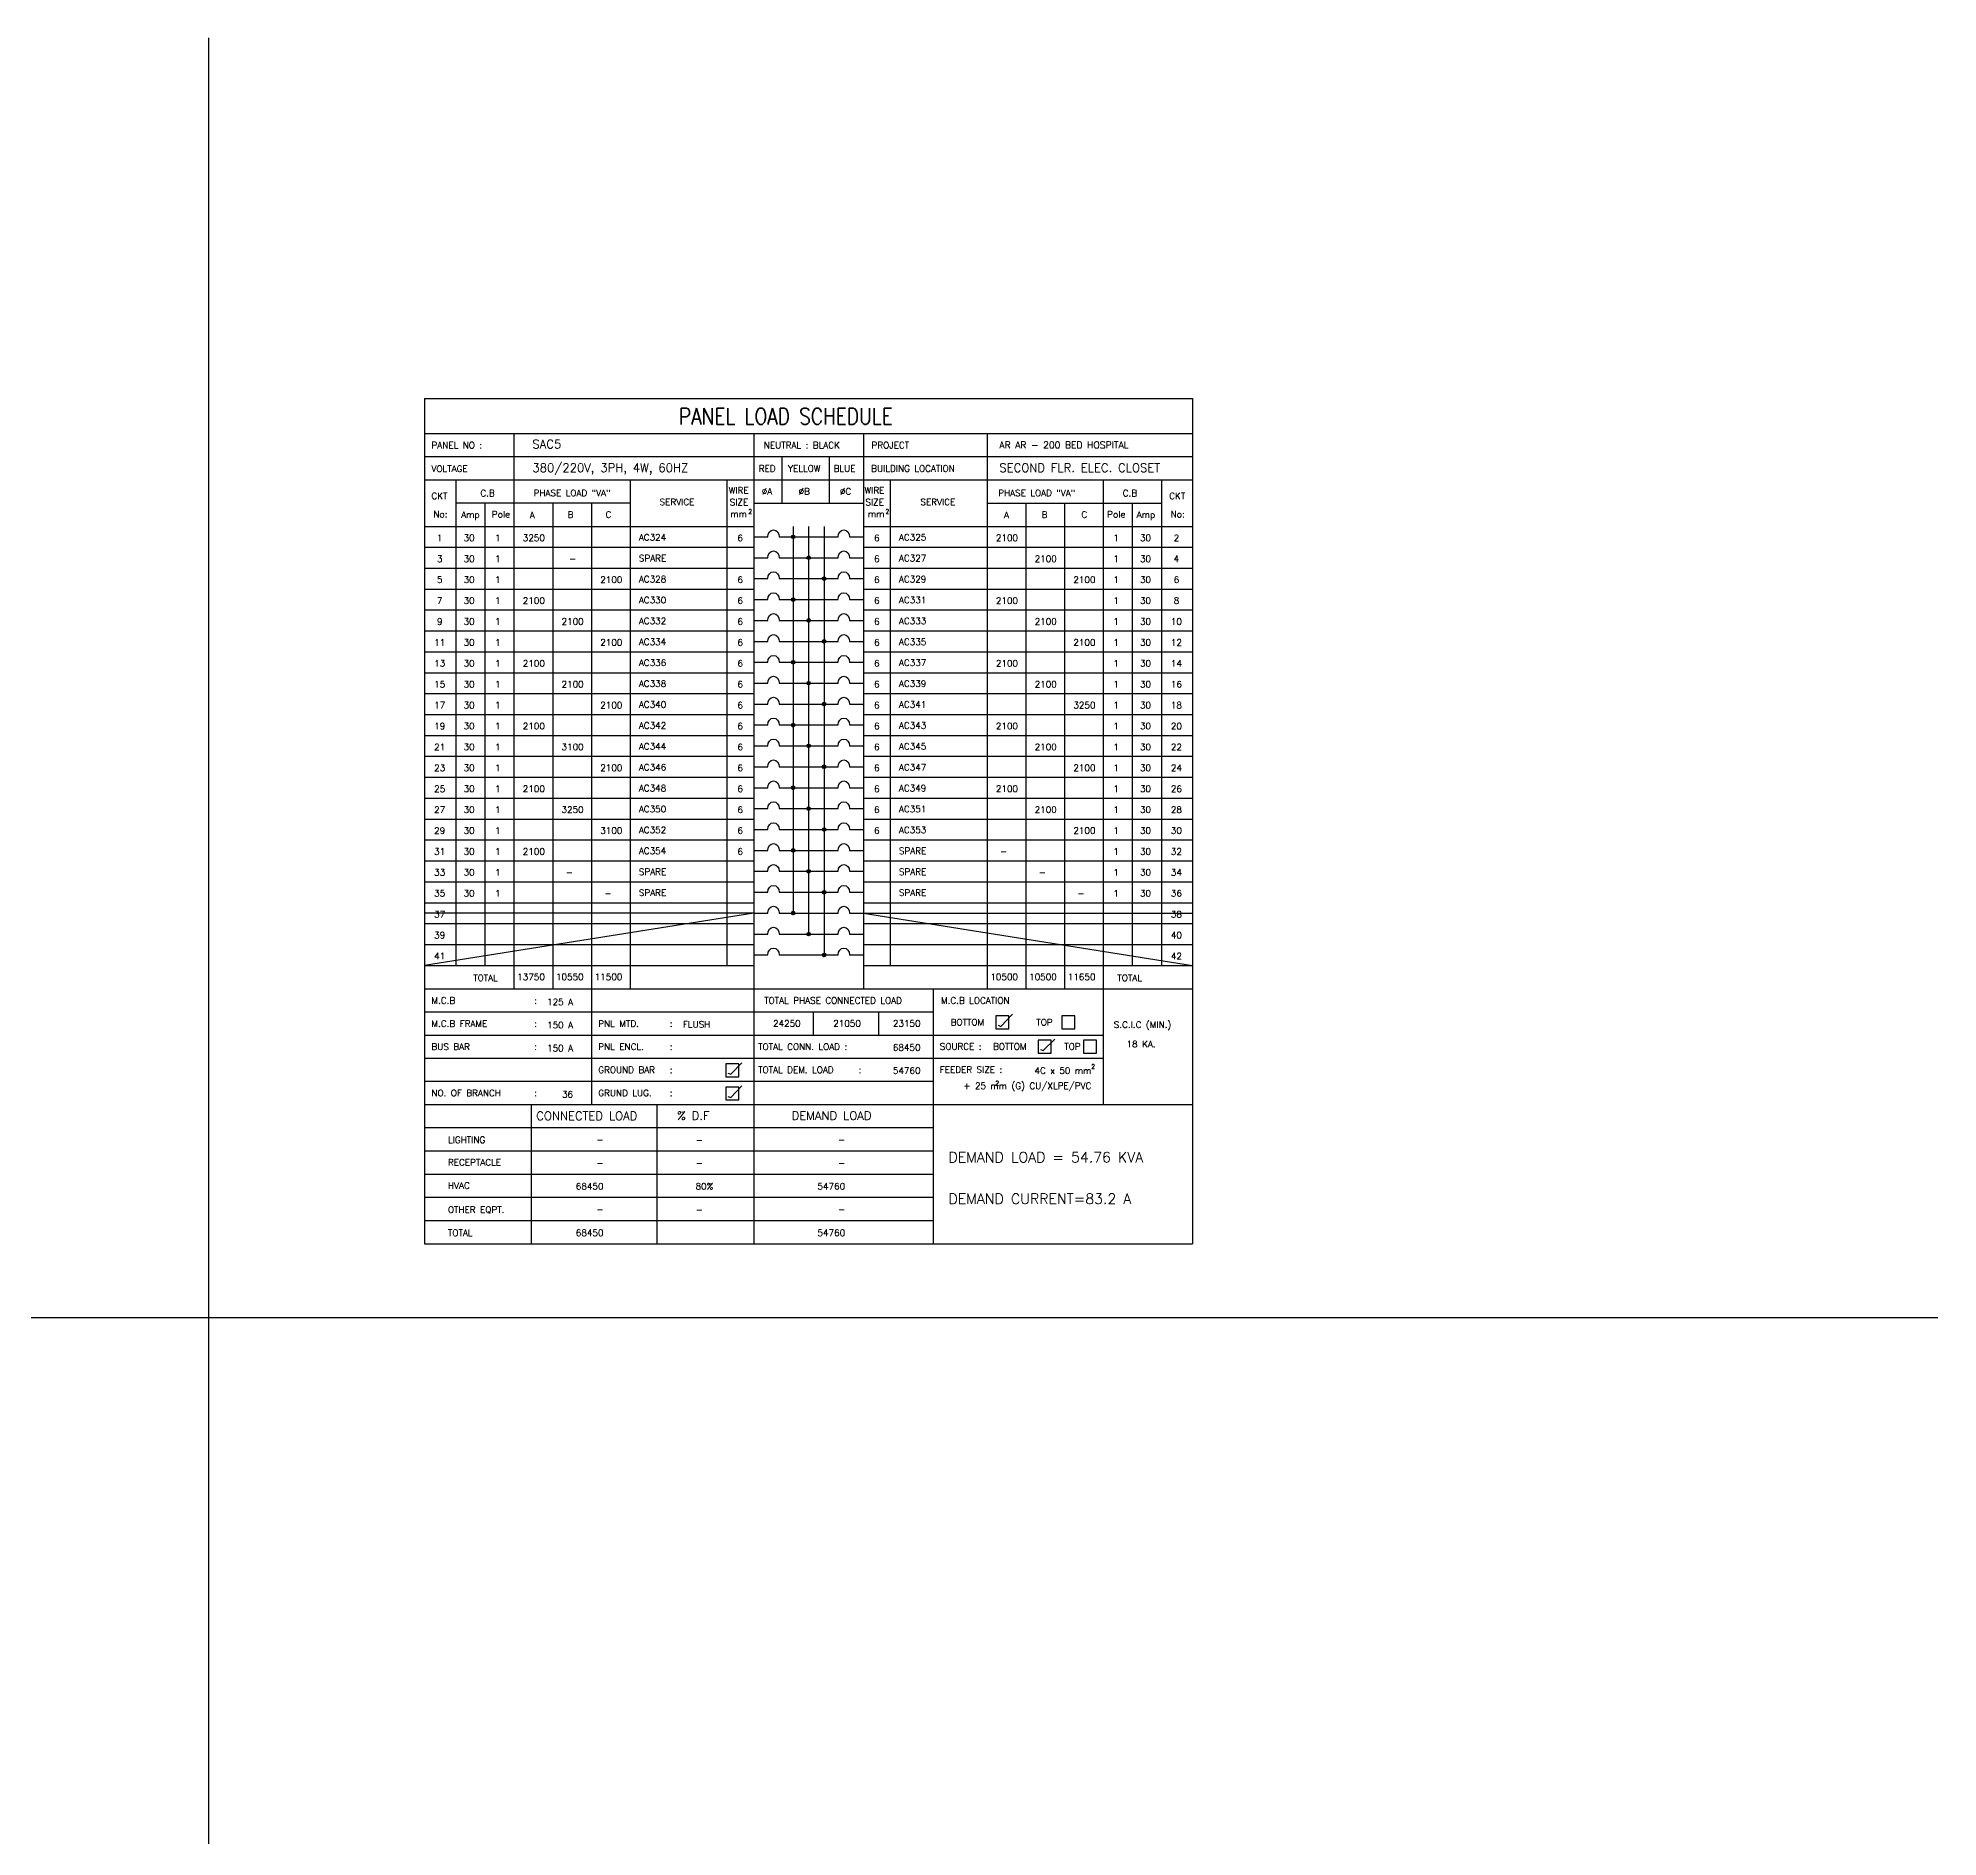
# Model space of a CAD drawing. Extents: x -81886 to -81763, y 38463 to 38560.
# Drawn here: x -81814.5 to -81763.1, y 38511.3 to 38560 of the extents above; entities that cross this region are included whole.
import ezdxf
from ezdxf.enums import TextEntityAlignment as Align

# ---------------------------------------------------------------- set-up
doc = ezdxf.new("R2010")
doc.units = 0
doc.header["$MEASUREMENT"] = 0
for name, color, linetype in [('BORDER', 4, 'CONTINUOUS'), ('E-TXT', 2, 'CONTINUOUS'), ('PANEL', 2, 'CONTINUOUS')]:
    doc.layers.add(name, color=color, linetype=linetype)
doc.styles.add('ROMANS', font='ROMANS.shx', dxfattribs={"height": 0.4})
pattern_1 = [(315, (123238.839457, 40591.791381), (0.00864749998874, 0.00864749998874), [])]
pattern_2 = [(315, (123238.839457, 40590.09324), (0.00864749998874, 0.00864749998874), [])]
pattern_3 = [(315, (123238.839457, 40588.395099), (0.00864749998874, 0.00864749998874), [])]
pattern_4 = [(315, (123238.839457, 40586.696957), (0.00864749998874, 0.00864749998874), [])]
pattern_5 = [(315, (123238.839457, 40584.998816), (0.00864749998874, 0.00864749998874), [])]
pattern_6 = [(315, (123238.839457, 40583.300675), (0.00864749998874, 0.00864749998874), [])]

msp = doc.modelspace()

# ---------------------------------------------------------------- hatches: boundary and pattern name
at = {"layer": 'PANEL', "linetype": 'Continuous'}
h = msp.add_hatch(dxfattribs=at)
h.set_pattern_fill('ANSI31', color=256, scale=0.068485, angle=406.041, style=0)
h.set_pattern_definition([(91.040959325, (123238.839457, 40591.791381), (-0.00855917542476, -0.00015552164567), [])])
h.paths.add_polyline_path([(-81794.137, 38546.473, 1), (-81794.039, 38546.473, 1)])
h = msp.add_hatch(dxfattribs=at)
h.set_pattern_fill('ANSI31', color=256, scale=0.097835, angle=270, style=0)
h.set_pattern_definition(pattern_1)
h.paths.add_polyline_path([(-81793.718, 38545.907, 1), (-81793.62, 38545.907, 1)])
h = msp.add_hatch(dxfattribs=at)
h.set_pattern_fill('ANSI31', color=256, scale=0.097835, angle=270, style=0)
h.set_pattern_definition(pattern_1)
h.paths.add_polyline_path([(-81793.201, 38545.341, 1), (-81793.299, 38545.341, 1)])
h = msp.add_hatch(dxfattribs=at)
h.set_pattern_fill('ANSI31', color=256, scale=0.097835, angle=270, style=0)
h.set_pattern_definition(pattern_1)
h.paths.add_polyline_path([(-81794.039, 38544.775, 1), (-81794.137, 38544.775, 1)])
h = msp.add_hatch(dxfattribs=at)
h.set_pattern_fill('ANSI31', color=256, scale=0.097835, angle=270, style=0)
h.set_pattern_definition(pattern_1)
h.paths.add_polyline_path([(-81793.62, 38544.209, 1), (-81793.718, 38544.209, 1)])
h = msp.add_hatch(dxfattribs=at)
h.set_pattern_fill('ANSI31', color=256, scale=0.097835, angle=270, style=0)
h.set_pattern_definition(pattern_1)
h.paths.add_polyline_path([(-81793.201, 38543.643, 1), (-81793.299, 38543.643, 1)])
h = msp.add_hatch(dxfattribs=at)
h.set_pattern_fill('ANSI31', color=256, scale=0.097835, angle=270, style=0)
h.set_pattern_definition(pattern_2)
h.paths.add_polyline_path([(-81794.039, 38543.077, 1), (-81794.137, 38543.077, 1)])
h = msp.add_hatch(dxfattribs=at)
h.set_pattern_fill('ANSI31', color=256, scale=0.097835, angle=270, style=0)
h.set_pattern_definition(pattern_2)
h.paths.add_polyline_path([(-81793.62, 38542.511, 1), (-81793.718, 38542.511, 1)])
h = msp.add_hatch(dxfattribs=at)
h.set_pattern_fill('ANSI31', color=256, scale=0.097835, angle=270, style=0)
h.set_pattern_definition(pattern_2)
h.paths.add_polyline_path([(-81793.201, 38541.945, 1), (-81793.299, 38541.945, 1)])
h = msp.add_hatch(dxfattribs=at)
h.set_pattern_fill('ANSI31', color=256, scale=0.097835, angle=270, style=0)
h.set_pattern_definition(pattern_3)
h.paths.add_polyline_path([(-81794.039, 38541.379, 1), (-81794.137, 38541.379, 1)])
h = msp.add_hatch(dxfattribs=at)
h.set_pattern_fill('ANSI31', color=256, scale=0.097835, angle=270, style=0)
h.set_pattern_definition(pattern_3)
h.paths.add_polyline_path([(-81793.62, 38540.813, 1), (-81793.718, 38540.813, 1)])
h = msp.add_hatch(dxfattribs=at)
h.set_pattern_fill('ANSI31', color=256, scale=0.097835, angle=270, style=0)
h.set_pattern_definition(pattern_3)
h.paths.add_polyline_path([(-81793.201, 38540.247, 1), (-81793.299, 38540.247, 1)])
h = msp.add_hatch(dxfattribs=at)
h.set_pattern_fill('ANSI31', color=256, scale=0.097835, angle=270, style=0)
h.set_pattern_definition(pattern_4)
h.paths.add_polyline_path([(-81794.039, 38539.681, 1), (-81794.137, 38539.681, 1)])
h = msp.add_hatch(dxfattribs=at)
h.set_pattern_fill('ANSI31', color=256, scale=0.097835, angle=270, style=0)
h.set_pattern_definition(pattern_4)
h.paths.add_polyline_path([(-81793.62, 38539.114, 1), (-81793.718, 38539.114, 1)])
h = msp.add_hatch(dxfattribs=at)
h.set_pattern_fill('ANSI31', color=256, scale=0.097835, angle=270, style=0)
h.set_pattern_definition(pattern_4)
h.paths.add_polyline_path([(-81793.201, 38538.548, 1), (-81793.299, 38538.548, 1)])
h = msp.add_hatch(dxfattribs=at)
h.set_pattern_fill('ANSI31', color=256, scale=0.097835, angle=270, style=0)
h.set_pattern_definition(pattern_5)
h.paths.add_polyline_path([(-81794.039, 38537.982, 1), (-81794.137, 38537.982, 1)])
h = msp.add_hatch(dxfattribs=at)
h.set_pattern_fill('ANSI31', color=256, scale=0.097835, angle=270, style=0)
h.set_pattern_definition(pattern_5)
h.paths.add_polyline_path([(-81793.62, 38537.416, 1), (-81793.718, 38537.416, 1)])
h = msp.add_hatch(dxfattribs=at)
h.set_pattern_fill('ANSI31', color=256, scale=0.097835, angle=270, style=0)
h.set_pattern_definition(pattern_5)
h.paths.add_polyline_path([(-81793.201, 38536.85, 1), (-81793.299, 38536.85, 1)])
h = msp.add_hatch(dxfattribs=at)
h.set_pattern_fill('ANSI31', color=256, scale=0.097835, angle=270, style=0)
h.set_pattern_definition(pattern_6)
h.paths.add_polyline_path([(-81794.039, 38536.284, 1), (-81794.137, 38536.284, 1)])
h = msp.add_hatch(dxfattribs=at)
h.set_pattern_fill('ANSI31', color=256, scale=0.097835, angle=270, style=0)
h.set_pattern_definition(pattern_6)
h.paths.add_polyline_path([(-81793.62, 38535.718, 1), (-81793.718, 38535.718, 1)])
h = msp.add_hatch(dxfattribs=at)
h.set_pattern_fill('ANSI31', color=256, scale=0.097835, angle=270, style=0)
h.set_pattern_definition(pattern_6)
h.paths.add_polyline_path([(-81793.201, 38535.152, 1), (-81793.299, 38535.152, 1)])

# ---------------------------------------------------------------- linework, layer by layer
at = {"layer": 'BORDER', "color": 1}
for p, q in [((-81809.911, 38559.979), (-81809.911, 38462.559)), ((-81885.835, 38525.332), (-81763.097, 38525.332))]:
    msp.add_line(p, q, dxfattribs=at)
at = {"layer": 'PANEL', "color": 6}
for p, q in [((-81804.064, 38550.215), (-81804.064, 38527.332)), ((-81804.064, 38550.215), (-81783.274, 38550.215)), ((-81783.274, 38550.215), (-81783.274, 38527.332)), ((-81804.064, 38527.332), (-81783.274, 38527.332))]:
    msp.add_line(p, q, dxfattribs=at)
at = {"layer": 'PANEL', "color": 2}
for p, q in [((-81804.064, 38549.272), (-81783.274, 38549.272)), ((-81795.154, 38549.272), (-81795.154, 38534.236)), ((-81792.184, 38549.272), (-81792.184, 38534.236)), ((-81804.064, 38548.014), (-81783.274, 38548.014)), ((-81795.154, 38547.382), (-81792.184, 38547.382)), ((-81804.064, 38534.236), (-81783.274, 38534.236))]:
    msp.add_line(p, q, dxfattribs=at)
at = {"layer": 'PANEL', "color": 11}
for p, q in [((-81801.645, 38549.272), (-81801.645, 38534.236)), ((-81788.838, 38549.272), (-81788.838, 38534.236)), ((-81803.217, 38548.014), (-81803.217, 38534.869)), ((-81798.5, 38548.014), (-81798.5, 38534.236)), ((-81795.88, 38548.014), (-81795.88, 38534.869)), ((-81791.458, 38548.014), (-81791.458, 38534.869)), ((-81785.693, 38548.014), (-81785.693, 38531.106)), ((-81784.121, 38548.014), (-81784.121, 38534.869)), ((-81798.5, 38547.385), (-81803.217, 38547.385)), ((-81802.431, 38547.385), (-81802.431, 38534.869)), ((-81800.597, 38547.385), (-81800.597, 38534.236)), ((-81799.548, 38547.385), (-81799.548, 38531.106)), ((-81788.838, 38547.385), (-81784.121, 38547.385)), ((-81787.79, 38547.385), (-81787.79, 38534.236)), ((-81786.741, 38547.385), (-81786.741, 38534.236)), ((-81784.907, 38547.385), (-81784.907, 38534.869)), ((-81804.064, 38546.756), (-81795.154, 38546.756)), ((-81792.184, 38546.756), (-81783.274, 38546.756)), ((-81804.064, 38546.19), (-81795.154, 38546.19)), ((-81792.184, 38546.19), (-81783.274, 38546.19)), ((-81804.064, 38545.624), (-81795.154, 38545.624)), ((-81792.184, 38545.624), (-81783.274, 38545.624)), ((-81804.064, 38545.058), (-81795.154, 38545.058)), ((-81792.184, 38545.058), (-81783.274, 38545.058)), ((-81804.064, 38544.492), (-81795.154, 38544.492)), ((-81792.184, 38544.492), (-81783.274, 38544.492)), ((-81804.064, 38543.926), (-81795.154, 38543.926)), ((-81792.184, 38543.926), (-81783.274, 38543.926)), ((-81804.064, 38543.36), (-81795.154, 38543.36)), ((-81792.184, 38543.36), (-81783.274, 38543.36)), ((-81804.064, 38542.794), (-81795.154, 38542.794)), ((-81792.184, 38542.794), (-81783.274, 38542.794)), ((-81804.064, 38542.228), (-81795.154, 38542.228)), ((-81792.184, 38542.228), (-81783.274, 38542.228)), ((-81804.064, 38541.662), (-81795.154, 38541.662)), ((-81792.184, 38541.662), (-81783.274, 38541.662)), ((-81804.064, 38541.096), (-81795.154, 38541.096)), ((-81792.184, 38541.096), (-81783.274, 38541.096)), ((-81804.064, 38540.53), (-81795.154, 38540.53)), ((-81792.184, 38540.53), (-81783.274, 38540.53)), ((-81804.064, 38539.964), (-81795.154, 38539.964)), ((-81792.184, 38539.964), (-81783.274, 38539.964)), ((-81804.064, 38539.397), (-81795.154, 38539.397)), ((-81792.184, 38539.397), (-81783.274, 38539.397)), ((-81804.064, 38538.831), (-81795.154, 38538.831)), ((-81792.184, 38538.831), (-81783.274, 38538.831)), ((-81804.064, 38538.265), (-81795.154, 38538.265)), ((-81792.184, 38538.265), (-81783.274, 38538.265)), ((-81804.064, 38537.699), (-81795.154, 38537.699)), ((-81792.184, 38537.699), (-81783.274, 38537.699)), ((-81804.064, 38537.133), (-81795.154, 38537.133)), ((-81792.184, 38537.133), (-81783.274, 38537.133)), ((-81804.064, 38536.567), (-81795.154, 38536.567)), ((-81792.184, 38536.567), (-81783.274, 38536.567)), ((-81804.064, 38536.001), (-81795.154, 38536.001)), ((-81792.184, 38536.001), (-81783.274, 38536.001)), ((-81804.064, 38535.435), (-81795.154, 38535.435)), ((-81792.184, 38535.435), (-81783.274, 38535.435)), ((-81804.064, 38534.869), (-81795.154, 38534.869)), ((-81792.184, 38534.869), (-81783.274, 38534.869)), ((-81795.154, 38534.236), (-81795.154, 38527.332)), ((-81790.302, 38534.236), (-81790.302, 38531.106)), ((-81804.064, 38533.61), (-81790.302, 38533.61)), ((-81793.548, 38533.61), (-81793.548, 38532.984)), ((-81791.778, 38533.61), (-81791.778, 38532.984)), ((-81804.064, 38532.984), (-81785.693, 38532.984)), ((-81804.064, 38532.358), (-81785.693, 38532.358)), ((-81804.064, 38531.732), (-81790.302, 38531.732)), ((-81804.064, 38531.106), (-81783.274, 38531.106)), ((-81801.183, 38531.106), (-81801.183, 38527.332)), ((-81797.775, 38531.106), (-81797.775, 38527.332)), ((-81790.302, 38531.106), (-81790.302, 38527.332)), ((-81804.064, 38530.477), (-81790.302, 38530.477)), ((-81804.064, 38529.848), (-81790.302, 38529.848)), ((-81804.064, 38529.219), (-81790.302, 38529.219)), ((-81804.064, 38528.59), (-81790.302, 38528.59)), ((-81804.064, 38527.961), (-81790.302, 38527.961))]:
    msp.add_line(p, q, dxfattribs=at)
at = {"layer": 'PANEL'}
for p, q in [((-81804.064, 38548.646), (-81783.274, 38548.646)), ((-81794.384, 38547.382), (-81794.384, 38548.646)), ((-81793.108, 38547.382), (-81793.108, 38548.646)), ((-81794.088, 38546.756), (-81794.088, 38536.284)), ((-81793.669, 38546.756), (-81793.669, 38535.718)), ((-81793.25, 38546.756), (-81793.25, 38535.152)), ((-81795.154, 38546.473), (-81794.775, 38546.473)), ((-81794.467, 38546.473), (-81792.871, 38546.473)), ((-81792.563, 38546.473), (-81792.184, 38546.473)), ((-81795.154, 38545.907), (-81794.775, 38545.907)), ((-81794.467, 38545.907), (-81792.871, 38545.907)), ((-81792.563, 38545.907), (-81792.184, 38545.907)), ((-81795.154, 38545.341), (-81794.775, 38545.341)), ((-81794.467, 38545.341), (-81792.871, 38545.341)), ((-81792.563, 38545.341), (-81792.184, 38545.341)), ((-81795.154, 38544.775), (-81794.775, 38544.775)), ((-81794.467, 38544.775), (-81792.871, 38544.775)), ((-81792.563, 38544.775), (-81792.184, 38544.775)), ((-81795.154, 38544.209), (-81794.775, 38544.209)), ((-81794.467, 38544.209), (-81792.871, 38544.209)), ((-81792.563, 38544.209), (-81792.184, 38544.209)), ((-81795.154, 38543.643), (-81794.775, 38543.643)), ((-81794.467, 38543.643), (-81792.871, 38543.643)), ((-81792.563, 38543.643), (-81792.184, 38543.643)), ((-81795.154, 38543.077), (-81794.775, 38543.077)), ((-81794.467, 38543.077), (-81792.871, 38543.077)), ((-81792.563, 38543.077), (-81792.184, 38543.077)), ((-81795.154, 38542.511), (-81794.775, 38542.511)), ((-81794.467, 38542.511), (-81792.871, 38542.511)), ((-81792.563, 38542.511), (-81792.184, 38542.511)), ((-81795.154, 38541.945), (-81794.775, 38541.945)), ((-81794.467, 38541.945), (-81792.871, 38541.945)), ((-81792.563, 38541.945), (-81792.184, 38541.945)), ((-81795.154, 38541.379), (-81794.775, 38541.379)), ((-81794.467, 38541.379), (-81792.871, 38541.379)), ((-81792.563, 38541.379), (-81792.184, 38541.379)), ((-81795.154, 38540.813), (-81794.775, 38540.813)), ((-81794.467, 38540.813), (-81792.871, 38540.813)), ((-81792.563, 38540.813), (-81792.184, 38540.813)), ((-81795.154, 38540.247), (-81794.775, 38540.247)), ((-81794.467, 38540.247), (-81792.871, 38540.247)), ((-81792.563, 38540.247), (-81792.184, 38540.247)), ((-81795.154, 38539.681), (-81794.775, 38539.681)), ((-81794.467, 38539.681), (-81792.871, 38539.681)), ((-81792.563, 38539.681), (-81792.184, 38539.681)), ((-81795.154, 38539.114), (-81794.775, 38539.114)), ((-81794.467, 38539.114), (-81792.871, 38539.114)), ((-81792.563, 38539.114), (-81792.184, 38539.114)), ((-81795.154, 38538.548), (-81794.775, 38538.548)), ((-81794.467, 38538.548), (-81792.871, 38538.548)), ((-81792.563, 38538.548), (-81792.184, 38538.548)), ((-81795.154, 38537.982), (-81794.775, 38537.982)), ((-81794.467, 38537.982), (-81792.871, 38537.982)), ((-81792.563, 38537.982), (-81792.184, 38537.982)), ((-81795.154, 38537.416), (-81794.775, 38537.416)), ((-81794.467, 38537.416), (-81792.871, 38537.416)), ((-81792.563, 38537.416), (-81792.184, 38537.416)), ((-81795.154, 38536.85), (-81794.775, 38536.85)), ((-81794.467, 38536.85), (-81792.871, 38536.85)), ((-81792.563, 38536.85), (-81792.184, 38536.85)), ((-81795.154, 38536.284), (-81794.775, 38536.284)), ((-81794.467, 38536.284), (-81792.871, 38536.284)), ((-81792.563, 38536.284), (-81792.184, 38536.284)), ((-81795.154, 38535.718), (-81794.775, 38535.718)), ((-81794.467, 38535.718), (-81792.871, 38535.718)), ((-81792.563, 38535.718), (-81792.184, 38535.718)), ((-81795.154, 38535.152), (-81794.775, 38535.152)), ((-81794.467, 38535.152), (-81792.871, 38535.152)), ((-81792.563, 38535.152), (-81792.184, 38535.152)), ((-81788.466, 38533.216), (-81788.147, 38533.549)), ((-81788.542, 38533.247), (-81788.466, 38533.216)), ((-81787.319, 38532.561), (-81787, 38532.874)), ((-81795.779, 38531.921), (-81795.48, 38532.233)), ((-81787.394, 38532.591), (-81787.319, 38532.561)), ((-81795.854, 38531.951), (-81795.779, 38531.921)), ((-81795.854, 38531.323), (-81795.779, 38531.293)), ((-81795.779, 38531.293), (-81795.48, 38531.606))]:
    msp.add_line(p, q, dxfattribs=at)
at = {"layer": 'PANEL', "color": 7}
for p, q in [((-81795.154, 38536.284), (-81804.064, 38536.284)), ((-81795.154, 38536.284), (-81804.064, 38534.869)), ((-81792.184, 38536.284), (-81783.274, 38536.284)), ((-81792.184, 38536.284), (-81783.274, 38534.869))]:
    msp.add_line(p, q, dxfattribs=at)
at = {"layer": 'PANEL', "color": 11}
for points in [[(-81788.249, 38533.5), (-81788.599, 38533.5), (-81788.599, 38533.15), (-81788.249, 38533.15)], [(-81786.465, 38533.5), (-81786.815, 38533.5), (-81786.815, 38533.15), (-81786.465, 38533.15)], [(-81787.102, 38532.844), (-81787.451, 38532.844), (-81787.451, 38532.495), (-81787.102, 38532.495)], [(-81785.875, 38532.844), (-81786.225, 38532.844), (-81786.225, 38532.495), (-81785.875, 38532.495)], [(-81795.562, 38532.204), (-81795.911, 38532.204), (-81795.911, 38531.855), (-81795.562, 38531.855)], [(-81795.562, 38531.576), (-81795.911, 38531.576), (-81795.911, 38531.227), (-81795.562, 38531.227)]]:
    msp.add_lwpolyline(points, close=True, dxfattribs=at)
at = {"layer": 'PANEL'}
for centre in [(-81794.088, 38546.473), (-81793.669, 38545.907), (-81793.25, 38545.341), (-81794.088, 38544.775), (-81793.669, 38544.209), (-81793.25, 38543.643), (-81794.088, 38543.077), (-81793.669, 38542.511), (-81793.25, 38541.945), (-81794.088, 38541.379), (-81793.669, 38540.813), (-81793.25, 38540.247), (-81794.088, 38539.681), (-81793.669, 38539.114), (-81793.25, 38538.548), (-81794.088, 38537.982), (-81793.669, 38537.416), (-81793.25, 38536.85), (-81794.088, 38536.284), (-81793.669, 38535.718), (-81793.25, 38535.152)]:
    msp.add_circle(centre, 0.0489, dxfattribs=at)
at = {"layer": 'PANEL', "extrusion": (0, 0, -1)}
for centre in [(-81794.621, 38546.473), (-81792.717, 38546.473), (-81794.621, 38545.907), (-81792.717, 38545.907), (-81794.621, 38545.341), (-81792.717, 38545.341), (-81794.621, 38544.775), (-81792.717, 38544.775), (-81794.621, 38544.209), (-81792.717, 38544.209), (-81794.621, 38543.643), (-81792.717, 38543.643), (-81794.621, 38543.077), (-81792.717, 38543.077), (-81794.621, 38542.511), (-81792.717, 38542.511), (-81794.621, 38541.945), (-81792.717, 38541.945), (-81794.621, 38541.379), (-81792.717, 38541.379), (-81794.621, 38540.813), (-81792.717, 38540.813), (-81794.621, 38540.247), (-81792.717, 38540.247), (-81794.621, 38539.681), (-81792.717, 38539.681), (-81794.621, 38539.114), (-81792.717, 38539.114), (-81794.621, 38538.548), (-81792.717, 38538.548), (-81794.621, 38537.982), (-81792.717, 38537.982), (-81794.621, 38537.416), (-81792.717, 38537.416), (-81794.621, 38536.85), (-81792.717, 38536.85), (-81794.621, 38536.284), (-81792.717, 38536.284), (-81794.621, 38535.718), (-81792.717, 38535.718), (-81794.621, 38535.152), (-81792.717, 38535.152)]:
    msp.add_ellipse(centre, major_axis=(0, 0.185), ratio=0.833333, start_param=-1.570796, end_param=1.570796, dxfattribs=at)

# ---------------------------------------------------------------- texts
at = {"layer": 'E-TXT', "style": 'ROMANS'}
for s, height, p in [('SAC5', 0.2306, (-81801.147, 38548.867)), ('AR AR - 200 BED HOSPITAL', 0.18169, (-81788.505, 38548.869)), ('380/220V, 3PH, 4W, 60HZ', 0.23061, (-81801.147, 38548.227)), ('SECOND FLR. ELEC. CLOSET', 0.23061, (-81788.505, 38548.227)), ('30', 0.1747, (-81803.009, 38546.357)), ('30', 0.1747, (-81784.699, 38546.357)), ('30', 0.1747, (-81803.009, 38545.791)), ('30', 0.1747, (-81784.699, 38545.791)), ('30', 0.1747, (-81803.009, 38545.224)), ('30', 0.1747, (-81784.699, 38545.224)), ('30', 0.1747, (-81803.009, 38544.658)), ('30', 0.1747, (-81784.699, 38544.658)), ('30', 0.1747, (-81803.009, 38544.092)), ('30', 0.1747, (-81784.699, 38544.092)), ('30', 0.1747, (-81803.009, 38543.526)), ('30', 0.1747, (-81784.699, 38543.526)), ('30', 0.1747, (-81803.009, 38542.96)), ('30', 0.1747, (-81784.699, 38542.96)), ('30', 0.1747, (-81803.009, 38542.394)), ('30', 0.1747, (-81784.699, 38542.394)), ('30', 0.1747, (-81803.009, 38541.828)), ('30', 0.1747, (-81784.699, 38541.828)), ('30', 0.1747, (-81803.009, 38541.262)), ('30', 0.1747, (-81784.699, 38541.262)), ('30', 0.1747, (-81803.009, 38540.696)), ('30', 0.1747, (-81784.699, 38540.696)), ('30', 0.1747, (-81803.009, 38540.13)), ('30', 0.1747, (-81784.699, 38540.13)), ('30', 0.1747, (-81803.009, 38539.564)), ('30', 0.1747, (-81784.699, 38539.564)), ('30', 0.1747, (-81803.009, 38538.998)), ('30', 0.1747, (-81784.699, 38538.998)), ('30', 0.1747, (-81803.009, 38538.432)), ('30', 0.1747, (-81784.699, 38538.432)), ('30', 0.1747, (-81803.009, 38537.866)), ('30', 0.1747, (-81784.699, 38537.866)), ('30', 0.1747, (-81803.009, 38537.3)), ('30', 0.1747, (-81784.699, 38537.3)), ('30', 0.1747, (-81803.009, 38536.734)), ('30', 0.1747, (-81784.699, 38536.734))]:
    msp.add_text(s, height=height, dxfattribs=at).set_placement(p)
for s, p in [('1', (-81802.084, 38546.443)), ('6', (-81795.52, 38546.443)), ('6', (-81791.825, 38546.443)), ('1', (-81785.346, 38546.443)), ('1', (-81802.084, 38545.877)), ('6', (-81791.825, 38545.877)), ('1', (-81785.346, 38545.877)), ('1', (-81802.084, 38545.311)), ('6', (-81795.52, 38545.311)), ('6', (-81791.825, 38545.311)), ('1', (-81785.346, 38545.311)), ('1', (-81802.084, 38544.745)), ('6', (-81795.52, 38544.745)), ('6', (-81791.825, 38544.745)), ('1', (-81785.346, 38544.745)), ('1', (-81802.084, 38544.179)), ('6', (-81795.52, 38544.179)), ('6', (-81791.825, 38544.179)), ('1', (-81785.346, 38544.179)), ('1', (-81802.084, 38543.613)), ('6', (-81795.52, 38543.613)), ('6', (-81791.825, 38543.613)), ('1', (-81785.346, 38543.613)), ('1', (-81802.084, 38543.047)), ('6', (-81795.52, 38543.047)), ('6', (-81791.825, 38543.047)), ('1', (-81785.346, 38543.047)), ('1', (-81802.084, 38542.481)), ('6', (-81795.52, 38542.481)), ('6', (-81791.825, 38542.481)), ('1', (-81785.346, 38542.481)), ('1', (-81802.084, 38541.914)), ('6', (-81795.52, 38541.914)), ('6', (-81791.825, 38541.914)), ('1', (-81785.346, 38541.914)), ('1', (-81802.084, 38541.348)), ('6', (-81795.52, 38541.348)), ('6', (-81791.825, 38541.348)), ('1', (-81785.346, 38541.348)), ('1', (-81802.084, 38540.782)), ('6', (-81795.52, 38540.782)), ('6', (-81791.825, 38540.782)), ('1', (-81785.346, 38540.782)), ('1', (-81802.084, 38540.216)), ('6', (-81795.52, 38540.216)), ('6', (-81791.825, 38540.216)), ('1', (-81785.346, 38540.216)), ('1', (-81802.084, 38539.65)), ('6', (-81795.52, 38539.65)), ('6', (-81791.825, 38539.65)), ('1', (-81785.346, 38539.65)), ('1', (-81802.084, 38539.084)), ('6', (-81795.52, 38539.084)), ('6', (-81791.825, 38539.084)), ('1', (-81785.346, 38539.084)), ('1', (-81802.084, 38538.518)), ('6', (-81795.52, 38538.518)), ('6', (-81791.825, 38538.518)), ('1', (-81785.346, 38538.518)), ('1', (-81802.084, 38537.952)), ('6', (-81795.52, 38537.952)), ('1', (-81785.346, 38537.952)), ('1', (-81802.084, 38537.386)), ('1', (-81785.346, 38537.386)), ('1', (-81802.084, 38536.82)), ('1', (-81785.346, 38536.82))]:
    msp.add_text(s, height=0.175, dxfattribs=at).set_placement(p, align=Align.MIDDLE)
for s, height, p in [('3250', 0.1747, (-81800.808, 38546.357)), ('2100', 0.1747, (-81788.001, 38546.357)), ('-', 0.175, (-81799.958, 38545.791)), ('2100', 0.1747, (-81786.952, 38545.791)), ('2100', 0.1747, (-81798.711, 38545.224)), ('2100', 0.1747, (-81785.904, 38545.224)), ('2100', 0.1747, (-81800.808, 38544.658)), ('2100', 0.1747, (-81788.001, 38544.658)), ('2100', 0.1747, (-81799.759, 38544.092)), ('2100', 0.1747, (-81786.952, 38544.092)), ('2100', 0.1747, (-81798.711, 38543.526)), ('2100', 0.1747, (-81785.904, 38543.526)), ('2100', 0.1747, (-81800.808, 38542.96)), ('2100', 0.1747, (-81788.001, 38542.96)), ('2100', 0.1747, (-81799.759, 38542.394)), ('2100', 0.1747, (-81786.952, 38542.394)), ('2100', 0.1747, (-81798.711, 38541.828)), ('3250', 0.1747, (-81785.904, 38541.828)), ('2100', 0.1747, (-81800.808, 38541.262)), ('2100', 0.1747, (-81788.001, 38541.262)), ('3100', 0.1747, (-81799.759, 38540.696)), ('2100', 0.1747, (-81786.952, 38540.696)), ('2100', 0.1747, (-81798.711, 38540.13)), ('2100', 0.1747, (-81785.904, 38540.13)), ('2100', 0.1747, (-81800.808, 38539.564)), ('2100', 0.1747, (-81788.001, 38539.564)), ('3250', 0.1747, (-81799.759, 38538.998)), ('2100', 0.1747, (-81786.952, 38538.998)), ('3100', 0.1747, (-81798.711, 38538.432)), ('2100', 0.1747, (-81785.904, 38538.432)), ('2100', 0.1747, (-81800.808, 38537.866)), ('-', 0.175, (-81788.293, 38537.866)), ('-', 0.175, (-81800.051, 38537.3)), ('-', 0.175, (-81787.244, 38537.3)), ('-', 0.175, (-81799.003, 38536.734)), ('-', 0.175, (-81786.196, 38536.734)), ('13750', 0.1747, (-81800.808, 38534.47)), ('10550', 0.1747, (-81799.759, 38534.47)), ('11500', 0.1747, (-81798.711, 38534.47)), ('10500', 0.1747, (-81788.001, 38534.47)), ('10500', 0.1747, (-81786.952, 38534.47)), ('11650', 0.1747, (-81785.904, 38534.47)), ('125 A', 0.1747, (-81800.045, 38533.792)), ('150 A', 0.1747, (-81800.045, 38533.166)), ('FLUSH', 0.1747, (-81796.331, 38533.184)), ('24250', 0.1747, (-81793.884, 38533.21)), ('21050', 0.1747, (-81792.255, 38533.21)), ('23150', 0.1747, (-81790.639, 38533.21)), ('150 A', 0.1747, (-81800.045, 38532.54)), ('68450', 0.1747, (-81790.639, 38532.558)), ('54760', 0.1747, (-81790.639, 38531.932)), ('+ 25 mm (G) CU/XLPE/PVC', 0.17471, (-81786.014, 38531.522)), ('2', 0.122, (-81788.51, 38531.619)), ('4C x 50 mm', 0.1747, (-81786.014, 38531.932)), ('2', 0.122, (-81785.914, 38532.07)), ('36', 0.1747, (-81800.045, 38531.288)), ('-', 0.175, (-81799.223, 38530.058)), ('-', 0.175, (-81792.68, 38530.058)), ('-', 0.175, (-81799.223, 38529.429)), ('-', 0.175, (-81792.68, 38529.429)), ('68450', 0.1747, (-81799.223, 38528.8)), ('54760', 0.1747, (-81792.68, 38528.8)), ('-', 0.175, (-81799.223, 38528.171)), ('-', 0.175, (-81792.68, 38528.171)), ('68450', 0.1747, (-81799.223, 38527.542)), ('54760', 0.1747, (-81792.68, 38527.542))]:
    msp.add_text(s, height=height, dxfattribs=at).set_placement(p, align=Align.RIGHT)
at = {"layer": 'PANEL', "color": 6, "style": 'ROMANS', "width": 0.833333}
msp.add_text('PANEL LOAD SCHEDULE', height=0.44026, dxfattribs=at).set_placement((-81797.179, 38549.516))
at = {"layer": 'PANEL', "style": 'ROMANS'}
for s, height, p in [('PANEL NO :', 0.1747, (-81803.879, 38548.867)), ('NEUTRAL : BLACK', 0.17471, (-81794.882, 38548.867)), ('PROJECT', 0.1747, (-81791.966, 38548.867)), ('VOLTAGE', 0.1747, (-81803.879, 38548.229)), ('RED', 0.1747, (-81795.019, 38548.235)), ('YELLOW', 0.1747, (-81794.226, 38548.235)), ('BLUE', 0.1747, (-81792.992, 38548.235)), ('BUILDING LOCATION', 0.17471, (-81791.975, 38548.235)), ('CKT', 0.1747, (-81803.879, 38547.493)), ('C.B', 0.1747, (-81802.555, 38547.568)), ('PHASE LOAD "VA"', 0.17471, (-81801.115, 38547.574)), ('WIRE', 0.1747, (-81795.831, 38547.644)), ('%%CA', 0.1747, (-81794.938, 38547.616)), ('%%CB', 0.1747, (-81793.938, 38547.616)), ('%%CC', 0.1747, (-81792.823, 38547.616)), ('WIRE', 0.1747, (-81792.156, 38547.644)), ('PHASE LOAD "VA"', 0.17471, (-81788.536, 38547.574)), ('C.B', 0.1747, (-81785.166, 38547.568)), ('CKT', 0.1747, (-81783.908, 38547.493)), ('No:', 0.1747, (-81803.827, 38547)), ('Amp', 0.1747, (-81803.074, 38546.986)), ('Pole', 0.1747, (-81802.243, 38546.993)), ('A', 0.175, (-81801.217, 38546.977)), ('B', 0.175, (-81800.193, 38546.985)), ('C', 0.175, (-81799.166, 38546.987)), ('SERVICE', 0.1747, (-81797.703, 38547.329)), ('SIZE', 0.1747, (-81795.805, 38547.323)), ('SIZE', 0.1747, (-81792.132, 38547.323)), ('SERVICE', 0.1747, (-81790.642, 38547.329)), ('A', 0.175, (-81788.381, 38546.977)), ('B', 0.175, (-81787.363, 38546.985)), ('C', 0.175, (-81786.286, 38546.987)), ('Pole', 0.1747, (-81785.586, 38546.993)), ('Amp', 0.1747, (-81784.789, 38546.986)), ('No:', 0.1747, (-81783.869, 38547)), ('mm', 0.1747, (-81795.789, 38547.002)), ('mm', 0.1747, (-81792.065, 38547.002)), ('AC324', 0.1747, (-81798.265, 38546.372)), ('AC325', 0.1747, (-81791.224, 38546.372)), ('SPARE', 0.1747, (-81798.265, 38545.806)), ('AC327', 0.1747, (-81791.224, 38545.806)), ('AC328', 0.1747, (-81798.265, 38545.24)), ('AC329', 0.1747, (-81791.224, 38545.24)), ('AC330', 0.1747, (-81798.265, 38544.674)), ('AC331', 0.1747, (-81791.224, 38544.674)), ('AC332', 0.1747, (-81798.265, 38544.108)), ('AC333', 0.1747, (-81791.224, 38544.108)), ('AC334', 0.1747, (-81798.265, 38543.542)), ('AC335', 0.1747, (-81791.224, 38543.542)), ('AC336', 0.1747, (-81798.265, 38542.976)), ('AC337', 0.1747, (-81791.224, 38542.976)), ('AC338', 0.1747, (-81798.265, 38542.41)), ('AC339', 0.1747, (-81791.224, 38542.41)), ('AC340', 0.1747, (-81798.265, 38541.844)), ('AC341', 0.1747, (-81791.224, 38541.844)), ('AC342', 0.1747, (-81798.265, 38541.278)), ('AC343', 0.1747, (-81791.224, 38541.278)), ('AC344', 0.1747, (-81798.265, 38540.712)), ('AC345', 0.1747, (-81791.224, 38540.712)), ('AC346', 0.1747, (-81798.265, 38540.146)), ('AC347', 0.1747, (-81791.224, 38540.146)), ('AC348', 0.1747, (-81798.265, 38539.58)), ('AC349', 0.1747, (-81791.224, 38539.58)), ('AC350', 0.1747, (-81798.265, 38539.014)), ('AC351', 0.1747, (-81791.224, 38539.014)), ('AC352', 0.1747, (-81798.265, 38538.448)), ('AC353', 0.1747, (-81791.224, 38538.448)), ('AC354', 0.1747, (-81798.265, 38537.882)), ('SPARE', 0.1747, (-81791.224, 38537.882)), ('SPARE', 0.1747, (-81798.265, 38537.316)), ('SPARE', 0.1747, (-81791.224, 38537.316)), ('SPARE', 0.1747, (-81798.265, 38536.75)), ('SPARE', 0.1747, (-81791.224, 38536.75)), ('TOTAL', 0.1747, (-81802.749, 38534.443)), ('TOTAL', 0.1747, (-81785.312, 38534.443)), ('M.C.B', 0.1747, (-81803.879, 38533.831)), (':', 0.175, (-81801.097, 38533.831)), ('TOTAL PHASE CONNECTED LOAD', 0.17471, (-81794.872, 38533.831)), ('M.C.B LOCATION', 0.17471, (-81790.086, 38533.831)), ('M.C.B FRAME', 0.17471, (-81803.879, 38533.205)), (':', 0.175, (-81801.097, 38533.205)), ('PNL MTD.', 0.1747, (-81799.363, 38533.205)), (':', 0.175, (-81797.429, 38533.205)), ('BOTTOM', 0.1747, (-81789.824, 38533.242)), ('TOP', 0.1747, (-81787.504, 38533.242)), ('S.C.I.C (MIN.)', 0.17471, (-81785.408, 38533.176)), ('BUS BAR', 0.1747, (-81803.879, 38532.579)), ('PNL ENCL.', 0.1747, (-81799.363, 38532.579)), ('TOTAL CONN. LOAD :', 0.17471, (-81795.036, 38532.579)), ('SOURCE :', 0.1747, (-81790.119, 38532.586)), ('BOTTOM', 0.1747, (-81788.677, 38532.586)), ('TOP', 0.1747, (-81786.75, 38532.586)), ('18 KA.', 0.1747, (-81785.062, 38532.652)), (':', 0.175, (-81801.097, 38532.579)), (':', 0.175, (-81797.429, 38532.579)), ('GROUND BAR', 0.1747, (-81799.363, 38531.953)), (':', 0.175, (-81797.429, 38531.953)), ('TOTAL DEM. LOAD ', 0.17471, (-81795.036, 38531.953)), (':', 0.175, (-81792.315, 38531.953)), ('FEEDER SIZE :', 0.17471, (-81790.119, 38531.96)), ('NO. OF BRANCH', 0.17471, (-81803.879, 38531.327)), (':', 0.175, (-81801.097, 38531.327)), ('GRUND LUG.', 0.1747, (-81799.363, 38531.327)), (':', 0.175, (-81797.429, 38531.327)), ('CONNECTED LOAD', 0.23061, (-81801.043, 38530.679)), ('% D.F', 0.2306, (-81797.232, 38530.686)), ('DEMAND LOAD', 0.23061, (-81794.131, 38530.686)), ('LIGHTING', 0.1747, (-81803.432, 38530.057)), ('-', 0.175, (-81796.729, 38530.057)), ('DEMAND LOAD = 54.76 KVA', 0.27953, (-81789.882, 38529.536)), ('RECEPTACLE', 0.1747, (-81803.432, 38529.449)), ('-', 0.175, (-81796.729, 38529.428)), ('HVAC', 0.1747, (-81803.432, 38528.82)), ('80%', 0.1747, (-81796.729, 38528.799)), ('DEMAND CURRENT=83.2 A', 0.27953, (-81789.882, 38528.409)), ('OTHER EQPT.', 0.17471, (-81803.432, 38528.168)), ('-', 0.175, (-81796.729, 38528.17)), ('TOTAL', 0.1747, (-81803.432, 38527.539))]:
    msp.add_text(s, height=height, dxfattribs=at).set_placement(p)
at = {"layer": 'PANEL', "style": 'ROMANS', "width": 0.833333}
for p in [(-81795.302, 38547.091), (-81791.588, 38547.091)]:
    msp.add_text('2', height=0.132, dxfattribs=at).set_placement(p)
at = {"layer": 'PANEL', "style": 'ROMANS'}
for s, height, p in [('1', 0.175, (-81803.656, 38546.443)), ('2', 0.175, (-81783.713, 38546.443)), ('3', 0.175, (-81803.656, 38545.877)), ('4', 0.175, (-81783.713, 38545.877)), ('5', 0.175, (-81803.656, 38545.311)), ('6', 0.175, (-81783.713, 38545.311)), ('7', 0.175, (-81803.656, 38544.745)), ('8', 0.175, (-81783.713, 38544.745)), ('9', 0.175, (-81803.656, 38544.179)), ('10', 0.1747, (-81783.713, 38544.179)), ('11', 0.1747, (-81803.656, 38543.613)), ('12', 0.1747, (-81783.713, 38543.613)), ('13', 0.1747, (-81803.656, 38543.047)), ('14', 0.1747, (-81783.713, 38543.047)), ('15', 0.1747, (-81803.656, 38542.481)), ('16', 0.1747, (-81783.713, 38542.481)), ('17', 0.1747, (-81803.656, 38541.914)), ('18', 0.1747, (-81783.713, 38541.914)), ('19', 0.1747, (-81803.656, 38541.348)), ('20', 0.1747, (-81783.713, 38541.348)), ('21', 0.1747, (-81803.656, 38540.782)), ('22', 0.1747, (-81783.713, 38540.782)), ('23', 0.1747, (-81803.656, 38540.216)), ('24', 0.1747, (-81783.713, 38540.216)), ('25', 0.1747, (-81803.656, 38539.65)), ('26', 0.1747, (-81783.713, 38539.65)), ('27', 0.1747, (-81803.656, 38539.084)), ('28', 0.1747, (-81783.713, 38539.084)), ('29', 0.1747, (-81803.656, 38538.518)), ('30', 0.1747, (-81783.713, 38538.518)), ('31', 0.1747, (-81803.656, 38537.952)), ('32', 0.1747, (-81783.713, 38537.952)), ('33', 0.1747, (-81803.656, 38537.386)), ('34', 0.1747, (-81783.713, 38537.386)), ('35', 0.1747, (-81803.656, 38536.82)), ('36', 0.1747, (-81783.713, 38536.82)), ('37', 0.1747, (-81803.656, 38536.254)), ('38', 0.1747, (-81783.713, 38536.254)), ('39', 0.1747, (-81803.656, 38535.688)), ('40', 0.1747, (-81783.713, 38535.688)), ('41', 0.1747, (-81803.656, 38535.122)), ('42', 0.1747, (-81783.713, 38535.122))]:
    msp.add_text(s, height=height, dxfattribs=at).set_placement(p, align=Align.MIDDLE)

doc.saveas('drawing.dxf')
